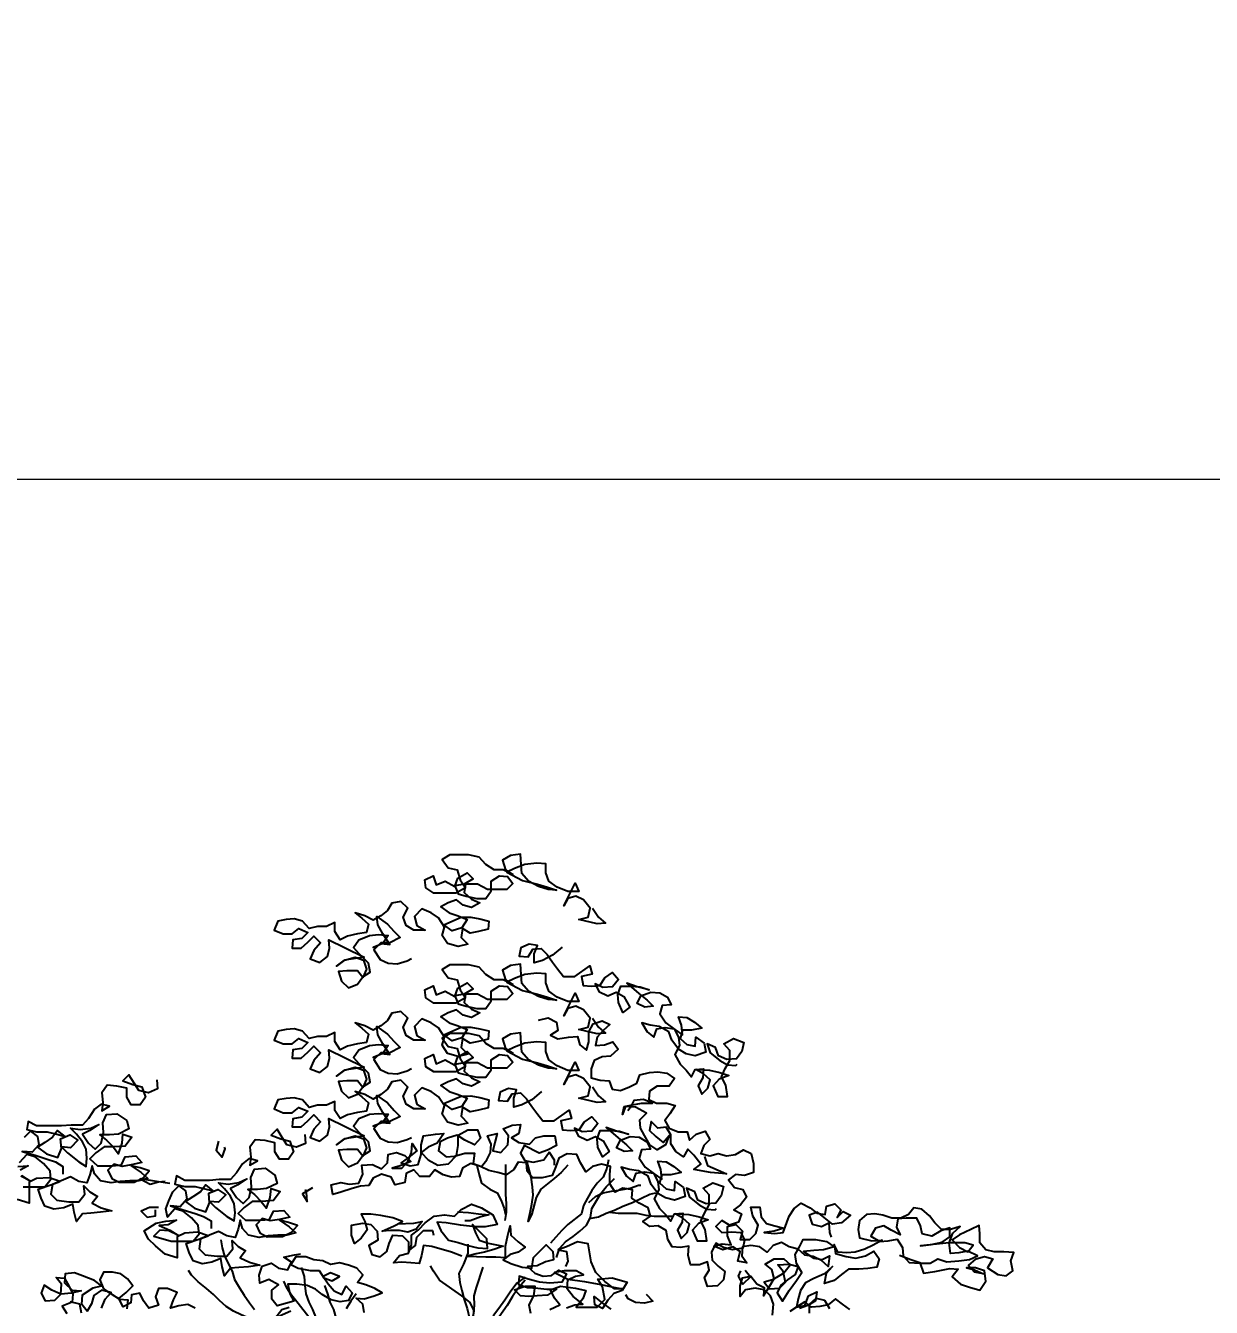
# Model space of a CAD drawing. Header units: millimetres. Extents: x 684983 to 685377, y 990360 to 990509.
# Drawn here: x 685068.477 to 685069.955, y 990445.006 to 990446.603 of the extents above; entities that cross this region are included whole.
import ezdxf

# ---------------------------------------------------------------- set-up
doc = ezdxf.new("R2010")
doc.units = ezdxf.units.MM
doc.header["$PDMODE"] = 35
doc.header["$PDSIZE"] = 0.2
doc.layers.add('dim', color=7, linetype='Continuous')
doc.layers.add('MAHAGONY', color=7, linetype='Continuous')
doc.layers.add('grid', color=8, linetype='Continuous', lineweight=9)
doc.styles.add('DIM', font='ARIALN.TTF', dxfattribs={"width": 0.8, "height": 1})
doc.dimstyles.get("Standard").update_dxf_attribs({"dimtxt": 1, "dimasz": 0.18, "dimexe": 0.18, "dimexo": 0.0625, "dimgap": 0.09, "dimtad": 0, "dimrnd": 0.05, "dimzin": 0, "dimdsep": 46, "dimtxsty": 'DIM', "dimcen": 0.09, "dimse1": 1, "dimse2": 1, "dimsd1": 1, "dimsd2": 1, "dimadec": 0, "dimazin": 0, "dimtfac": 1, "dimtix": 1, "dimtofl": 0, "dimtmove": 2, "dimatfit": 3, "dimfxl": 0, "dimtolj": 1, "dimtzin": 0, "dimarcsym": 0})

# ---------------------------------------------------------------- blocks, each defined once
blk = doc.blocks.new('*D27')
at = {"layer": 'Defpoints', "color": 0, "transparency": 16777216}
for p in [(685056.3962, 990448.8721), (685056.142, 990447.83), (685075.2439, 990443.1706)]:
    blk.add_point(p, dxfattribs=at)
at = {"layer": 'dim', "color": 0, "transparency": 16777216, "insert": (685065.9471, 990446.5424), "char_height": 1, "attachment_point": 5, "rotation": 346.2918, "style": 'DIM'}
blk.add_mtext('\\A1;19.65', dxfattribs=at)
blk = doc.blocks.new('TREE30')
at = {"color": 105, "flags": 128}
for points in [[(0.1895, 3.045), (0.1975, 3.033), (0.2066, 3.025), (0.1956, 3.0239), (0.1715, 3.0299), (0.1835, 3.0329), (0.1865, 3.045), (0.1775, 3.056), (0.1675, 3.061), (0.1565, 3.0579), (0.1515, 3.0479), (0.1665, 3.078), (0.1715, 3.067), (0.1565, 3.0669), (0.1425, 3.0729), (0.1314, 3.0809), (0.1274, 3.0919), (0.1274, 3.104), (0.1154, 3.1049), (0.0994, 3.1029), (0.0854, 3.0979), (0.0754, 3.0929), (0.0964, 3.0819), (0.1164, 3.0769), (0.1295, 3.0729), (0.1415, 3.0689), (0.1305, 3.0699), (0.1174, 3.0739), (0.1044, 3.0809), (0.0954, 3.0909), (0.0944, 3.1029), (0.0934, 3.1169), (0.0804, 3.1149), (0.0694, 3.1089), (0.0734, 3.0959), (0.0834, 3.0899), (0.0704, 3.0959), (0.0584, 3.0959), (0.0474, 3.1029), (0.0383, 3.1129), (0.0243, 3.1159), (-0.0007, 3.1158), (-0.0107, 3.1098), (-0.0027, 3.0988), (0.0093, 3.0958), (0.0133, 3.0828), (0.0204, 3.0718), (0.0074, 3.0648), (-0.0217, 3.0648), (-0.0327, 3.0718), (-0.0337, 3.0828), (-0.0227, 3.0878), (-0.0187, 3.0758), (-0.0067, 3.0808), (0.0063, 3.0738), (0.0103, 3.0848), (0.0223, 3.0918), (0.0304, 3.0838), (0.0184, 3.0768), (0.0063, 3.0748), (0.0104, 3.0638), (0.0214, 3.0608), (0.0354, 3.0578), (0.0474, 3.0578), (0.0544, 3.0679), (0.0544, 3.0809), (0.0654, 3.0879), (0.0764, 3.0869), (0.0834, 3.0779), (0.0754, 3.0699), (0.0494, 3.0699), (0.0364, 3.0768), (0.0204, 3.0768), (0.0184, 3.0658), (0.0284, 3.0568), (0.0394, 3.0518), (0.0284, 3.0458), (0.0174, 3.0488), (0.0084, 3.0558), (-0.0026, 3.0518), (-0.0126, 3.0468), (-0.0016, 3.0388), (0.0104, 3.0348), (0.0224, 3.0298), (0.0154, 3.0188), (0.0024, 3.0148), (-0.0086, 3.0228), (0.0144, 3.0328), (0.0274, 3.0328), (0.0394, 3.0308), (0.0514, 3.0278), (0.0504, 3.0168), (0.0374, 3.0138), (0.0264, 3.0118), (0.0164, 3.0178), (0.0144, 3.0058), (0.0234, 2.9968), (0.0104, 2.9938), (-0.0036, 2.9977), (-0.0106, 3.0087), (-0.0076, 3.0198), (-0.0156, 3.0318), (-0.0256, 3.0388), (-0.0377, 3.0438), (-0.0477, 3.0337), (-0.0446, 3.0217), (-0.0336, 3.0157), (-0.0486, 3.0157), (-0.0587, 3.0217), (-0.0627, 3.0327), (-0.0567, 3.0447), (-0.0657, 3.0537), (-0.0777, 3.0517), (-0.0837, 3.0417), (-0.0927, 3.0347), (-0.1027, 3.0287), (-0.1137, 3.0347), (-0.1267, 3.0387), (-0.1177, 3.0317), (-0.1087, 3.0237), (-0.1117, 3.0127), (-0.1237, 3.0106), (-0.1367, 3.0076), (-0.1467, 3.0026), (-0.1537, 3.0136), (-0.1537, 3.0256), (-0.1648, 3.0206), (-0.1768, 3.0206), (-0.1878, 3.0176), (-0.1968, 3.0276), (-0.2078, 3.0306), (-0.2188, 3.0296), (-0.2298, 3.0276), (-0.2348, 3.0155), (-0.2228, 3.0106), (-0.2108, 3.0106), (-0.2018, 3.0176), (-0.1898, 3.0126), (-0.1978, 3.0046), (-0.2098, 3.0026), (-0.2108, 2.9915), (-0.1988, 2.9916), (-0.1898, 2.9996), (-0.1818, 3.0076), (-0.1727, 2.9986), (-0.1817, 2.9886), (-0.1867, 2.9776), (-0.1737, 2.9726), (-0.1637, 2.9806), (-0.1607, 2.9916), (-0.1617, 3.0026), (-0.1407, 2.9926), (-0.1147, 2.9796), (-0.1287, 2.9776), (-0.1407, 2.9756), (-0.1517, 2.9676), (-0.1407, 2.9756), (-0.1267, 2.9796), (-0.1157, 2.9756), (-0.1117, 2.9636), (-0.1166, 2.9526), (-0.1237, 2.9616), (-0.1377, 2.9616), (-0.1487, 2.9606), (-0.1447, 2.9476), (-0.1357, 2.9386), (-0.1236, 2.9436), (-0.1166, 2.9536), (-0.1066, 2.9596), (-0.1087, 2.9716), (-0.1207, 2.9836), (-0.1287, 2.9926), (-0.1217, 3.0026), (-0.1077, 3.0087), (-0.0957, 3.0097), (-0.0827, 3.0087), (-0.0897, 2.9977), (-0.1027, 2.9926), (-0.0917, 2.9977), (-0.0807, 2.9967), (-0.0897, 3.0107), (-0.0967, 3.0227), (-0.0977, 3.0337), (-0.0837, 3.0237), (-0.0747, 3.0137), (-0.0667, 3.0057), (-0.0807, 2.9987), (-0.0927, 2.9987), (-0.1017, 2.9896), (-0.0936, 2.9766), (-0.0826, 2.9716), (-0.0706, 2.9707), (-0.0576, 2.9747), (-0.0516, 2.9777)], [(0.5985, 2.5829), (0.6135, 2.5769), (0.6255, 2.5729), (0.6305, 2.5589), (0.6455, 2.561), (0.6655, 2.565), (0.6766, 2.564), (0.6686, 2.554), (0.6796, 2.544), (0.6916, 2.54), (0.7056, 2.536), (0.7136, 2.548), (0.7116, 2.562), (0.6996, 2.566), (0.6876, 2.566), (0.6986, 2.563), (0.7106, 2.558), (0.6986, 2.56), (0.6906, 2.569), (0.7006, 2.578), (0.7116, 2.581), (0.7226, 2.578), (0.7156, 2.566), (0.7296, 2.557), (0.7406, 2.555), (0.7496, 2.5621), (0.7466, 2.5751), (0.7506, 2.5861), (0.7376, 2.5871), (0.7246, 2.5871), (0.7136, 2.59), (0.7056, 2.599), (0.7055, 2.6111), (0.7045, 2.6221), (0.6935, 2.617), (0.6785, 2.61), (0.6685, 2.603), (0.6785, 2.593), (0.6895, 2.587), (0.6965, 2.596), (0.6855, 2.599), (0.6645, 2.599), (0.6265, 2.595), (0.6405, 2.597), (0.6555, 2.6), (0.6655, 2.607), (0.6655, 2.619), (0.6535, 2.615), (0.6415, 2.608), (0.6285, 2.611), (0.6265, 2.622), (0.6214, 2.632), (0.6074, 2.632), (0.5964, 2.631), (0.5944, 2.62), (0.5995, 2.61), (0.5874, 2.616), (0.5774, 2.6219), (0.5664, 2.6189), (0.5604, 2.6079), (0.5724, 2.6009), (0.5834, 2.6019), (0.5955, 2.6039), (0.6025, 2.5929), (0.6035, 2.5819), (0.6115, 2.5729), (0.6255, 2.5719), (0.6395, 2.572), (0.6495, 2.578), (0.6615, 2.574), (0.6775, 2.575), (0.6916, 2.577), (0.7026, 2.582), (0.6895, 2.588), (0.6775, 2.586), (0.6665, 2.585), (0.6645, 2.599), (0.6695, 2.612), (0.6795, 2.621), (0.6665, 2.617), (0.6545, 2.617), (0.6455, 2.626), (0.6385, 2.635), (0.6284, 2.644), (0.6174, 2.646), (0.6104, 2.637), (0.6004, 2.632), (0.5884, 2.632), (0.5764, 2.636), (0.5654, 2.6379), (0.5544, 2.6369), (0.5454, 2.6289), (0.5434, 2.6169), (0.5454, 2.6059), (0.5614, 2.6019), (0.5754, 2.6029), (0.5634, 2.5959), (0.5524, 2.5909), (0.5394, 2.5869), (0.5284, 2.5859), (0.5164, 2.5869), (0.5114, 2.5969), (0.5134, 2.5849), (0.5274, 2.5809), (0.5404, 2.5789), (0.5534, 2.5819), (0.5644, 2.5879), (0.5715, 2.5779), (0.5685, 2.5669), (0.5565, 2.5649), (0.5444, 2.5639), (0.5304, 2.5639), (0.5214, 2.5568), (0.5114, 2.5488), (0.4984, 2.5448), (0.5014, 2.5588), (0.5094, 2.5678), (0.4984, 2.5578), (0.4844, 2.5518), (0.4734, 2.5458), (0.4664, 2.5358), (0.4634, 2.5248), (0.4614, 2.5137), (0.4724, 2.5158), (0.4774, 2.5288), (0.4884, 2.5338), (0.4864, 2.5218), (0.4764, 2.5158), (0.4654, 2.5118)], [(0.4294, 2.5027), (0.4304, 2.5177), (0.4264, 2.5287), (0.4184, 2.5367), (0.4064, 2.5387), (0.3933, 2.5367), (0.3863, 2.5277), (0.3863, 2.5417), (0.3893, 2.5527), (0.4003, 2.5547), (0.4083, 2.5447), (0.4184, 2.5397), (0.4174, 2.5287), (0.4244, 2.5397), (0.4314, 2.5518), (0.4283, 2.5638), (0.4193, 2.5708), (0.4313, 2.5778), (0.4443, 2.5778), (0.4534, 2.5698), (0.4444, 2.5588), (0.4294, 2.5498), (0.4184, 2.5467), (0.4254, 2.5377), (0.4384, 2.5387), (0.4464, 2.5468), (0.4434, 2.5608), (0.4363, 2.5698), (0.4514, 2.5708), (0.4634, 2.5678), (0.4594, 2.5568), (0.4494, 2.5498), (0.4404, 2.5428), (0.4354, 2.5327), (0.4424, 2.5217), (0.4514, 2.5358), (0.4614, 2.5488), (0.4684, 2.5598), (0.4614, 2.5718), (0.4594, 2.5838), (0.4654, 2.5938), (0.4703, 2.6038), (0.4864, 2.6038), (0.5014, 2.6009), (0.5114, 2.5939), (0.4974, 2.5898), (0.4844, 2.5888), (0.4704, 2.5878), (0.4844, 2.5788), (0.4954, 2.5768), (0.5054, 2.5818), (0.5034, 2.5678), (0.4944, 2.5758), (0.4834, 2.5808), (0.4724, 2.5828), (0.4634, 2.5908), (0.4513, 2.5938), (0.4413, 2.5998), (0.4303, 2.5958), (0.4223, 2.5868), (0.4123, 2.5938), (0.4003, 2.5958), (0.3893, 2.5938), (0.3883, 2.5817), (0.3953, 2.5727), (0.3833, 2.5747), (0.3863, 2.5877), (0.3763, 2.5937), (0.3633, 2.5897), (0.3513, 2.5947), (0.3623, 2.5977), (0.3743, 2.5967), (0.3693, 2.6087), (0.3692, 2.6208), (0.3803, 2.6238), (0.3893, 2.6148), (0.3863, 2.6038), (0.3993, 2.6038), (0.4073, 2.6118), (0.4103, 2.6228), (0.4033, 2.6348), (0.4002, 2.6468), (0.4123, 2.6468), (0.4143, 2.6338), (0.4213, 2.6248), (0.4323, 2.6218), (0.4443, 2.6188), (0.4313, 2.6148), (0.4183, 2.6128), (0.4323, 2.6118), (0.4433, 2.6128), (0.4513, 2.6348), (0.4583, 2.6449), (0.4673, 2.6519), (0.4793, 2.6459), (0.4883, 2.6389), (0.4993, 2.6369), (0.5013, 2.6479), (0.5123, 2.6509), (0.5204, 2.6429), (0.5154, 2.6329), (0.5234, 2.6409), (0.5334, 2.6359), (0.5214, 2.6259), (0.5094, 2.6239), (0.4893, 2.6399), (0.4783, 2.6359), (0.4823, 2.6239), (0.4944, 2.6209), (0.5044, 2.6259), (0.5054, 2.6129), (0.5074, 2.6069)], [(-0.5068, 2.521), (-0.4938, 2.518), (-0.4918, 2.506)], [(-0.3397, 2.5122), (-0.3497, 2.5172), (-0.3617, 2.5152), (-0.3727, 2.5121), (-0.3687, 2.5232), (-0.3637, 2.5332), (-0.3767, 2.5382), (-0.3887, 2.5382), (-0.3927, 2.5271), (-0.3887, 2.5161), (-0.4017, 2.5121), (-0.4087, 2.5221), (-0.4137, 2.5321), (-0.4247, 2.5301), (-0.4257, 2.5191), (-0.4357, 2.5141), (-0.4417, 2.5251), (-0.4317, 2.5331), (-0.4227, 2.5421), (-0.4298, 2.5511), (-0.4388, 2.5581), (-0.4498, 2.5601), (-0.4618, 2.5601), (-0.4668, 2.5501), (-0.4618, 2.5381), (-0.4518, 2.5311), (-0.4407, 2.5241), (-0.4297, 2.5231), (-0.4307, 2.5111)], [(-0.4648, 2.5121), (-0.4598, 2.5241), (-0.4518, 2.5331), (-0.4648, 2.5361), (-0.4748, 2.5291), (-0.4778, 2.5181), (-0.4838, 2.508), (-0.4908, 2.517), (-0.4898, 2.5301), (-0.4758, 2.5391), (-0.4648, 2.5421), (-0.4738, 2.5491), (-0.4898, 2.5551), (-0.5008, 2.5591), (-0.5128, 2.5581), (-0.5138, 2.546), (-0.5038, 2.536), (-0.4918, 2.5351), (-0.5048, 2.532), (-0.5188, 2.531), (-0.5308, 2.536), (-0.5409, 2.543), (-0.5448, 2.532), (-0.5398, 2.522), (-0.5268, 2.523), (-0.5188, 2.531), (-0.5178, 2.544), (-0.5248, 2.553), (-0.5138, 2.5521), (-0.5078, 2.541), (-0.5028, 2.531), (-0.5038, 2.52), (-0.5168, 2.515), (-0.5108, 2.505)]]:
    blk.add_lwpolyline(points, dxfattribs=at)
at = {"color": 3, "flags": 128}
for points in [[(0.149, 2.9931), (0.136, 2.9821), (0.123, 2.9751), (0.112, 2.9721), (0.112, 2.9841), (0.116, 2.9951), (0.1049, 2.9971), (0.0939, 2.9921), (0.092, 2.9811), (0.104, 2.9801), (0.11, 2.9901), (0.121, 2.9911), (0.129, 2.9831), (0.136, 2.9731), (0.143, 2.9641), (0.151, 2.9541), (0.166, 2.9541), (0.186, 2.9681), (0.1891, 2.9571), (0.175, 2.9541), (0.1771, 2.9421), (0.1881, 2.9411), (0.1991, 2.9421), (0.2061, 2.9521), (0.2161, 2.9591), (0.2241, 2.9501), (0.2161, 2.9401), (0.2031, 2.9391), (0.1931, 2.9441), (0.1981, 2.9341), (0.2101, 2.9281), (0.2211, 2.9331), (0.2311, 2.9271), (0.2391, 2.9131), (0.2301, 2.9061), (0.2241, 2.9191), (0.2231, 2.9301), (0.2271, 2.9411), (0.2401, 2.9412), (0.2531, 2.9402), (0.2651, 2.9362), (0.2491, 2.9402), (0.2351, 2.9452), (0.2511, 2.9312), (0.2621, 2.9222), (0.2702, 2.9142), (0.2592, 2.9131), (0.2491, 2.9181), (0.2541, 2.9282), (0.2671, 2.9332), (0.2792, 2.9322), (0.2892, 2.9262), (0.2942, 2.9162), (0.2822, 2.9152), (0.2792, 2.9042), (0.2872, 2.8922), (0.2992, 2.8832), (0.3092, 2.8762), (0.3082, 2.8892), (0.3042, 2.9002), (0.3152, 2.8992), (0.3252, 2.8932), (0.3352, 2.8852), (0.3212, 2.8822), (0.3092, 2.8822), (0.3062, 2.8712), (0.3152, 2.8632), (0.3263, 2.8612), (0.3272, 2.8732), (0.3383, 2.8652), (0.3403, 2.8532), (0.3263, 2.8482), (0.3143, 2.8511), (0.3042, 2.8571), (0.2952, 2.8691), (0.2912, 2.8801), (0.2782, 2.8871), (0.2662, 2.8891), (0.2552, 2.8921), (0.2622, 2.8801), (0.2712, 2.8731), (0.2752, 2.8841), (0.2862, 2.8861), (0.2982, 2.8842), (0.3042, 2.8732), (0.3052, 2.8621), (0.2992, 2.8501), (0.3063, 2.8371), (0.3143, 2.8291), (0.3213, 2.8201), (0.3263, 2.8301), (0.3373, 2.8311), (0.3363, 2.8191), (0.3303, 2.8081), (0.3353, 2.7971), (0.3433, 2.8051), (0.3463, 2.8161), (0.3373, 2.8241), (0.3273, 2.8301), (0.3453, 2.8292), (0.3593, 2.8262), (0.3713, 2.8222), (0.3583, 2.8172), (0.3503, 2.8081), (0.3563, 2.7941), (0.3694, 2.7941), (0.3673, 2.8092), (0.3613, 2.8202), (0.3663, 2.8312), (0.3723, 2.8422), (0.3723, 2.8552), (0.3643, 2.8642), (0.3773, 2.8712), (0.3913, 2.8662), (0.3883, 2.8542), (0.3813, 2.8442), (0.3683, 2.8432), (0.3573, 2.8482), (0.3533, 2.8592), (0.3423, 2.8642), (0.3463, 2.8522), (0.3593, 2.8422), (0.3693, 2.8362), (0.3803, 2.8352), (0.3823, 2.8372)], [(0.1895, 2.8985), (0.1975, 2.8865), (0.2066, 2.8785), (0.1956, 2.8775), (0.1715, 2.8834), (0.1835, 2.8865), (0.1865, 2.8985), (0.1775, 2.9095), (0.1675, 2.9145), (0.1565, 2.9114), (0.1515, 2.9014), (0.1665, 2.9315), (0.1715, 2.9205), (0.1565, 2.9205), (0.1425, 2.9264), (0.1314, 2.9344), (0.1274, 2.9455), (0.1274, 2.9575), (0.1154, 2.9585), (0.0994, 2.9564), (0.0854, 2.9514), (0.0754, 2.9464), (0.0964, 2.9354), (0.1164, 2.9304), (0.1295, 2.9264), (0.1415, 2.9224), (0.1305, 2.9234), (0.1174, 2.9274), (0.1044, 2.9344), (0.0954, 2.9444), (0.0944, 2.9564), (0.0934, 2.9704), (0.0804, 2.9684), (0.0694, 2.9624), (0.0734, 2.9494), (0.0834, 2.9434), (0.0704, 2.9494), (0.0584, 2.9494), (0.0474, 2.9564), (0.0383, 2.9664), (0.0243, 2.9694), (-0.0007, 2.9694), (-0.0107, 2.9633), (-0.0027, 2.9523), (0.0093, 2.9493), (0.0133, 2.9363), (0.0204, 2.9253), (0.0074, 2.9183), (-0.0217, 2.9183), (-0.0327, 2.9253), (-0.0337, 2.9363), (-0.0227, 2.9413), (-0.0187, 2.9293), (-0.0067, 2.9343), (0.0063, 2.9273), (0.0103, 2.9383), (0.0223, 2.9454), (0.0304, 2.9374), (0.0184, 2.9303), (0.0063, 2.9283), (0.0104, 2.9173), (0.0214, 2.9143), (0.0354, 2.9113), (0.0474, 2.9113), (0.0544, 2.9214), (0.0544, 2.9344), (0.0654, 2.9414), (0.0764, 2.9404), (0.0834, 2.9314), (0.0754, 2.9234), (0.0494, 2.9234), (0.0364, 2.9304), (0.0204, 2.9303), (0.0184, 2.9193), (0.0284, 2.9103), (0.0394, 2.9053), (0.0284, 2.8993), (0.0174, 2.9023), (0.0084, 2.9093), (-0.0026, 2.9053), (-0.0126, 2.9003), (-0.0016, 2.8923), (0.0104, 2.8883), (0.0224, 2.8833), (0.0154, 2.8723), (0.0024, 2.8683), (-0.0086, 2.8763), (0.0144, 2.8863), (0.0274, 2.8863), (0.0394, 2.8843), (0.0514, 2.8813), (0.0504, 2.8703), (0.0374, 2.8673), (0.0264, 2.8653), (0.0164, 2.8713), (0.0144, 2.8593), (0.0234, 2.8503), (0.0104, 2.8473), (-0.0036, 2.8513), (-0.0106, 2.8623), (-0.0076, 2.8733), (-0.0156, 2.8853), (-0.0256, 2.8923), (-0.0377, 2.8973), (-0.0477, 2.8872), (-0.0446, 2.8752), (-0.0336, 2.8692), (-0.0486, 2.8692), (-0.0587, 2.8752), (-0.0627, 2.8862), (-0.0567, 2.8982), (-0.0657, 2.9072), (-0.0777, 2.9052), (-0.0837, 2.8952), (-0.0927, 2.8882), (-0.1027, 2.8822), (-0.1137, 2.8882), (-0.1267, 2.8922), (-0.1177, 2.8852), (-0.1087, 2.8772), (-0.1117, 2.8662), (-0.1237, 2.8642), (-0.1367, 2.8611), (-0.1467, 2.8561), (-0.1537, 2.8671), (-0.1537, 2.8791), (-0.1648, 2.8741), (-0.1768, 2.8741), (-0.1878, 2.8711), (-0.1968, 2.8811), (-0.2078, 2.8841), (-0.2188, 2.8831), (-0.2298, 2.8811), (-0.2348, 2.8691), (-0.2228, 2.8641), (-0.2108, 2.8641), (-0.2018, 2.8711), (-0.1898, 2.8661), (-0.1978, 2.8581), (-0.2098, 2.8561), (-0.2108, 2.8451), (-0.1988, 2.8451), (-0.1898, 2.8531), (-0.1818, 2.8611), (-0.1727, 2.8521), (-0.1817, 2.8421), (-0.1867, 2.8311), (-0.1737, 2.8261), (-0.1637, 2.8341), (-0.1607, 2.8451), (-0.1617, 2.8561), (-0.1407, 2.8461), (-0.1147, 2.8331), (-0.1287, 2.8311), (-0.1407, 2.8291), (-0.1517, 2.8211), (-0.1407, 2.8291), (-0.1267, 2.8331), (-0.1157, 2.8291), (-0.1117, 2.8171), (-0.1166, 2.8061), (-0.1237, 2.8151), (-0.1377, 2.8151), (-0.1487, 2.8141), (-0.1447, 2.8011), (-0.1357, 2.7921), (-0.1236, 2.7971), (-0.1166, 2.8071), (-0.1066, 2.8131), (-0.1087, 2.8251), (-0.1207, 2.8371), (-0.1287, 2.8461), (-0.1217, 2.8561), (-0.1077, 2.8622), (-0.0957, 2.8632), (-0.0827, 2.8622), (-0.0897, 2.8512), (-0.1027, 2.8462), (-0.0917, 2.8512), (-0.0807, 2.8502), (-0.0897, 2.8642), (-0.0967, 2.8762), (-0.0977, 2.8872), (-0.0837, 2.8772), (-0.0747, 2.8672), (-0.0667, 2.8592), (-0.0807, 2.8522), (-0.0927, 2.8522), (-0.1017, 2.8432), (-0.0936, 2.8302), (-0.0826, 2.8252), (-0.0706, 2.8242), (-0.0576, 2.8282), (-0.0516, 2.8312)], [(0.1174, 2.8959), (0.1304, 2.8989), (0.1414, 2.8929), (0.1434, 2.8819), (0.1334, 2.8759), (0.1434, 2.8709), (0.1574, 2.8729), (0.1694, 2.8739), (0.1725, 2.8629), (0.1815, 2.8559), (0.1845, 2.867), (0.1845, 2.88), (0.1905, 2.891), (0.2025, 2.895), (0.2125, 2.89), (0.2035, 2.882), (0.1955, 2.873), (0.1935, 2.862), (0.2055, 2.863), (0.2165, 2.867), (0.2235, 2.857), (0.2135, 2.848), (0.2025, 2.847), (0.1915, 2.8419), (0.1875, 2.8309), (0.1875, 2.8189), (0.1995, 2.8159), (0.2115, 2.8149), (0.2156, 2.8039), (0.2266, 2.8019), (0.2386, 2.807), (0.2486, 2.812), (0.2526, 2.823), (0.2656, 2.826), (0.2766, 2.827), (0.2886, 2.825), (0.2986, 2.818), (0.2916, 2.808), (0.2756, 2.808), (0.2656, 2.801), (0.2646, 2.79), (0.2746, 2.785), (0.2886, 2.785), (0.2996, 2.782), (0.2926, 2.771), (0.2857, 2.762), (0.2917, 2.752), (0.3037, 2.747), (0.3157, 2.747), (0.3187, 2.736), (0.3277, 2.744), (0.3397, 2.748), (0.3457, 2.737), (0.3377, 2.729), (0.3337, 2.718), (0.3457, 2.715), (0.3568, 2.718), (0.3678, 2.715), (0.3798, 2.717), (0.3908, 2.723), (0.4008, 2.718), (0.4038, 2.705), (0.4038, 2.693), (0.3918, 2.689), (0.3798, 2.69), (0.3708, 2.683), (0.3788, 2.673), (0.3898, 2.67), (0.3948, 2.66), (0.3868, 2.65), (0.3778, 2.6429), (0.3879, 2.6379), (0.3839, 2.6269), (0.3719, 2.6229), (0.3618, 2.6289), (0.3538, 2.6209), (0.3619, 2.6129), (0.3749, 2.6139), (0.3869, 2.6129), (0.3919, 2.6029), (0.3899, 2.5919), (0.3759, 2.5899), (0.3639, 2.5929), (0.3539, 2.5989), (0.3479, 2.5869), (0.3489, 2.5759), (0.3569, 2.5679), (0.3659, 2.5609), (0.3639, 2.5499), (0.3559, 2.5418), (0.3429, 2.5408), (0.3389, 2.5528), (0.3449, 2.5628), (0.3429, 2.5739), (0.3319, 2.5698), (0.3199, 2.5698), (0.3168, 2.5828), (0.3178, 2.5948), (0.3068, 2.5928), (0.2958, 2.5938), (0.2898, 2.6038), (0.2878, 2.6158), (0.2768, 2.6218), (0.2658, 2.6208), (0.2567, 2.6278), (0.2668, 2.6348), (0.2637, 2.6458), (0.2517, 2.6518), (0.2417, 2.6588), (0.2427, 2.6698), (0.2297, 2.6718), (0.2197, 2.6668), (0.2127, 2.6778), (0.2127, 2.6898), (0.2136, 2.7008), (0.2016, 2.7038), (0.1896, 2.7008), (0.1806, 2.6938), (0.1736, 2.7058), (0.1686, 2.7168), (0.1556, 2.7178), (0.1446, 2.7118), (0.1406, 2.7008), (0.1356, 2.6888), (0.1226, 2.6857), (0.1096, 2.6857), (0.1026, 2.6947), (0.1015, 2.7057), (0.0905, 2.7067), (0.0845, 2.6967), (0.0745, 2.6897), (0.0635, 2.6927), (0.0515, 2.6957), (0.0405, 2.7007), (0.0275, 2.7047), (0.0165, 2.6987), (0.0125, 2.6876), (0.0015, 2.6866), (-0.0095, 2.6896), (-0.0205, 2.6966), (-0.0275, 2.6876), (-0.0406, 2.6876), (-0.0486, 2.6966), (-0.0586, 2.6916), (-0.0606, 2.6796), (-0.0736, 2.6766), (-0.0786, 2.6866), (-0.0916, 2.6906), (-0.1026, 2.6855), (-0.1086, 2.6755), (-0.1196, 2.6745), (-0.1306, 2.6715), (-0.1456, 2.6665), (-0.1566, 2.6635), (-0.1586, 2.6765), (-0.1456, 2.6795), (-0.1346, 2.6775), (-0.1216, 2.6785), (-0.1166, 2.6905), (-0.1176, 2.7025), (-0.1036, 2.7036), (-0.0916, 2.6976), (-0.0836, 2.7056), (-0.0826, 2.7166), (-0.0716, 2.7196), (-0.0606, 2.7156), (-0.0526, 2.7076), (-0.0666, 2.7016), (-0.0776, 2.6986), (-0.0646, 2.6986), (-0.0566, 2.7076), (-0.0516, 2.7196), (-0.0506, 2.7316), (-0.0446, 2.7216), (-0.0556, 2.7126), (-0.0656, 2.7056), (-0.0536, 2.7016), (-0.0426, 2.7036), (-0.0386, 2.7166), (-0.0386, 2.7296), (-0.0356, 2.7416), (-0.0196, 2.7437), (-0.0086, 2.7447), (-0.0176, 2.7317), (-0.0296, 2.7266), (-0.0386, 2.7196), (-0.0296, 2.7096), (-0.0166, 2.7026), (-0.0025, 2.7046), (0.0085, 2.7157), (0.0104, 2.7287), (0.0104, 2.7427), (0.0234, 2.7497), (0.0365, 2.7497), (0.0405, 2.7387), (0.0325, 2.7297), (0.0194, 2.7357), (0.0094, 2.7427), (-0.0036, 2.7387), (-0.0136, 2.7337), (-0.0156, 2.7217), (-0.0056, 2.7137), (0.0055, 2.7147), (0.0195, 2.7187), (0.0325, 2.7187), (0.0305, 2.7047), (0.0415, 2.7007), (0.0485, 2.7097), (0.0535, 2.7197), (0.0545, 2.7307), (0.0495, 2.7417), (0.0625, 2.7447), (0.0595, 2.7327), (0.0565, 2.7217), (0.0675, 2.7197), (0.0765, 2.7297), (0.0775, 2.7418), (0.0705, 2.7508), (0.0825, 2.7558), (0.0935, 2.7568), (0.0915, 2.7448), (0.0815, 2.7388), (0.0915, 2.7328), (0.1055, 2.7308), (0.1135, 2.7388), (0.1245, 2.7418), (0.1395, 2.7418), (0.1416, 2.7288), (0.1296, 2.7228), (0.1185, 2.7188), (0.0985, 2.7288), (0.0935, 2.7187), (0.0995, 2.7087), (0.1106, 2.7068), (0.1246, 2.7098), (0.1316, 2.7198), (0.1386, 2.7098), (0.1386, 2.7028)], [(0.1895, 2.8069), (0.1975, 2.7949), (0.2066, 2.7869), (0.1956, 2.7859), (0.1715, 2.7919), (0.1835, 2.7949), (0.1865, 2.8069), (0.1775, 2.8179), (0.1675, 2.8229), (0.1565, 2.8199), (0.1515, 2.8099), (0.1665, 2.8399), (0.1715, 2.8289), (0.1565, 2.8289), (0.1425, 2.8349), (0.1314, 2.8429), (0.1274, 2.8539), (0.1274, 2.8659), (0.1154, 2.8669), (0.0994, 2.8649), (0.0854, 2.8599), (0.0754, 2.8548), (0.0964, 2.8439), (0.1164, 2.8389), (0.1295, 2.8349), (0.1415, 2.8309), (0.1305, 2.8319), (0.1174, 2.8359), (0.1044, 2.8429), (0.0954, 2.8529), (0.0944, 2.8649), (0.0934, 2.8789), (0.0804, 2.8769), (0.0694, 2.8709), (0.0734, 2.8578), (0.0834, 2.8519), (0.0704, 2.8578), (0.0584, 2.8578), (0.0474, 2.8648), (0.0383, 2.8748), (0.0243, 2.8778), (-0.0007, 2.8778), (-0.0107, 2.8718), (-0.0027, 2.8608), (0.0093, 2.8578), (0.0133, 2.8448), (0.0204, 2.8338), (0.0074, 2.8268), (-0.0217, 2.8267), (-0.0327, 2.8337), (-0.0337, 2.8447), (-0.0227, 2.8498), (-0.0187, 2.8377), (-0.0067, 2.8428), (0.0063, 2.8358), (0.0103, 2.8468), (0.0223, 2.8538), (0.0304, 2.8458), (0.0184, 2.8388), (0.0063, 2.8368), (0.0104, 2.8258), (0.0214, 2.8228), (0.0354, 2.8198), (0.0474, 2.8198), (0.0544, 2.8298), (0.0544, 2.8428), (0.0654, 2.8498), (0.0764, 2.8488), (0.0834, 2.8398), (0.0754, 2.8318), (0.0494, 2.8318), (0.0364, 2.8388), (0.0204, 2.8388), (0.0184, 2.8278), (0.0284, 2.8188), (0.0394, 2.8138), (0.0284, 2.8078), (0.0174, 2.8108), (0.0084, 2.8178), (-0.0026, 2.8137), (-0.0126, 2.8087), (-0.0016, 2.8007), (0.0104, 2.7967), (0.0224, 2.7917), (0.0154, 2.7807), (0.0024, 2.7767), (-0.0086, 2.7847), (0.0144, 2.7947), (0.0274, 2.7948), (0.0394, 2.7928), (0.0514, 2.7898), (0.0504, 2.7788), (0.0374, 2.7757), (0.0264, 2.7737), (0.0164, 2.7797), (0.0144, 2.7677), (0.0234, 2.7587), (0.0104, 2.7557), (-0.0036, 2.7597), (-0.0106, 2.7707), (-0.0076, 2.7817), (-0.0156, 2.7937), (-0.0256, 2.8007), (-0.0377, 2.8057), (-0.0477, 2.7957), (-0.0446, 2.7837), (-0.0336, 2.7777), (-0.0486, 2.7777), (-0.0587, 2.7837), (-0.0627, 2.7947), (-0.0567, 2.8067), (-0.0657, 2.8157), (-0.0777, 2.8137), (-0.0837, 2.8037), (-0.0927, 2.7966), (-0.1027, 2.7906), (-0.1137, 2.7966), (-0.1267, 2.8006), (-0.1177, 2.7936), (-0.1087, 2.7856), (-0.1117, 2.7746), (-0.1237, 2.7726), (-0.1367, 2.7696), (-0.1467, 2.7646), (-0.1537, 2.7756), (-0.1537, 2.7876), (-0.1648, 2.7826), (-0.1768, 2.7826), (-0.1878, 2.7795), (-0.1968, 2.7895), (-0.2078, 2.7925), (-0.2188, 2.7915), (-0.2298, 2.7895), (-0.2348, 2.7775), (-0.2228, 2.7725), (-0.2108, 2.7725), (-0.2018, 2.7795), (-0.1898, 2.7745), (-0.1978, 2.7665), (-0.2098, 2.7645), (-0.2108, 2.7535), (-0.1988, 2.7535), (-0.1898, 2.7615), (-0.1818, 2.7695), (-0.1727, 2.7605), (-0.1817, 2.7505), (-0.1867, 2.7395), (-0.1737, 2.7345), (-0.1637, 2.7425), (-0.1607, 2.7535), (-0.1617, 2.7646), (-0.1407, 2.7546), (-0.1147, 2.7416), (-0.1287, 2.7396), (-0.1407, 2.7375), (-0.1517, 2.7295), (-0.1407, 2.7375), (-0.1267, 2.7416), (-0.1157, 2.7376), (-0.1117, 2.7256), (-0.1166, 2.7146), (-0.1237, 2.7236), (-0.1377, 2.7235), (-0.1487, 2.7225), (-0.1447, 2.7095), (-0.1357, 2.7005), (-0.1236, 2.7055), (-0.1166, 2.7156), (-0.1066, 2.7216), (-0.1087, 2.7336), (-0.1207, 2.7456), (-0.1287, 2.7546), (-0.1217, 2.7646), (-0.1077, 2.7706), (-0.0957, 2.7716), (-0.0827, 2.7706), (-0.0897, 2.7596), (-0.1027, 2.7546), (-0.0917, 2.7596), (-0.0807, 2.7586), (-0.0897, 2.7726), (-0.0967, 2.7846), (-0.0977, 2.7956), (-0.0837, 2.7856), (-0.0747, 2.7756), (-0.0667, 2.7676), (-0.0807, 2.7606), (-0.0927, 2.7606), (-0.1017, 2.7516), (-0.0936, 2.7386), (-0.0826, 2.7336), (-0.0706, 2.7326), (-0.0576, 2.7366), (-0.0516, 2.7396)], [(-0.391, 2.8161), (-0.39, 2.8041), (-0.402, 2.799), (-0.415, 2.802), (-0.421, 2.812), (-0.4281, 2.823), (-0.4361, 2.815), (-0.423, 2.81), (-0.411, 2.807), (-0.406, 2.793), (-0.413, 2.783), (-0.425, 2.783), (-0.431, 2.793), (-0.431, 2.805), (-0.4441, 2.808), (-0.4571, 2.809), (-0.4641, 2.799), (-0.463, 2.786), (-0.464, 2.775), (-0.454, 2.781), (-0.465, 2.784), (-0.4741, 2.777), (-0.482, 2.7649), (-0.49, 2.7559), (-0.5051, 2.7559), (-0.5181, 2.7549), (-0.5511, 2.7549), (-0.5621, 2.7609), (-0.5641, 2.7499), (-0.5511, 2.7469), (-0.5371, 2.7469), (-0.5241, 2.7439), (-0.5131, 2.7409), (-0.5231, 2.7489), (-0.5301, 2.7399), (-0.5401, 2.7329), (-0.5501, 2.7268), (-0.5381, 2.7178), (-0.523, 2.7129), (-0.518, 2.7249), (-0.5191, 2.7379), (-0.507, 2.7429), (-0.496, 2.7359), (-0.506, 2.7259), (-0.518, 2.7269), (-0.51, 2.7189), (-0.495, 2.7069), (-0.485, 2.7009), (-0.484, 2.7119), (-0.485, 2.7239), (-0.49, 2.7339), (-0.498, 2.7439), (-0.5061, 2.7519), (-0.493, 2.7499), (-0.479, 2.7519), (-0.468, 2.7569), (-0.48, 2.7489), (-0.49, 2.7439), (-0.482, 2.7319), (-0.473, 2.7239), (-0.465, 2.7319), (-0.462, 2.7459), (-0.463, 2.759), (-0.458, 2.77), (-0.444, 2.771), (-0.431, 2.762), (-0.428, 2.751), (-0.442, 2.744), (-0.454, 2.7429), (-0.467, 2.7429), (-0.458, 2.7359), (-0.449, 2.7269), (-0.442, 2.7179), (-0.437, 2.732), (-0.436, 2.744), (-0.424, 2.74), (-0.433, 2.728), (-0.448, 2.7269), (-0.461, 2.7269), (-0.472, 2.7189), (-0.48, 2.7109), (-0.47, 2.7019), (-0.45, 2.7019), (-0.438, 2.7029), (-0.433, 2.7139), (-0.4189, 2.715), (-0.4109, 2.706), (-0.4249, 2.7029), (-0.4369, 2.7009), (-0.448, 2.7039), (-0.456, 2.6959), (-0.4509, 2.6849), (-0.4409, 2.6799), (-0.4209, 2.6799), (-0.4089, 2.6859), (-0.4009, 2.695), (-0.4129, 2.6989), (-0.4249, 2.7019), (-0.4119, 2.6929), (-0.4029, 2.6849), (-0.4149, 2.6819), (-0.4269, 2.6819), (-0.4399, 2.6809), (-0.4519, 2.6789), (-0.466, 2.6819), (-0.474, 2.6909), (-0.477, 2.7019), (-0.48, 2.6899), (-0.484, 2.6789), (-0.495, 2.6809), (-0.506, 2.6869), (-0.53, 2.6768), (-0.532, 2.6638), (-0.524, 2.6558), (-0.508, 2.6538), (-0.495, 2.6538), (-0.487, 2.6638), (-0.488, 2.6749), (-0.48, 2.6669), (-0.4699, 2.6609), (-0.4769, 2.6518), (-0.4649, 2.6459), (-0.4509, 2.6419), (-0.4659, 2.6398), (-0.4789, 2.6388), (-0.4899, 2.6378), (-0.4979, 2.6278), (-0.5009, 2.6398), (-0.503, 2.6508), (-0.515, 2.6458), (-0.528, 2.6438), (-0.54, 2.6478), (-0.545, 2.6588), (-0.549, 2.6708), (-0.531, 2.6768), (-0.52, 2.6808), (-0.534, 2.6858), (-0.551, 2.6848), (-0.561, 2.6798), (-0.561, 2.6518), (-0.577, 2.6568)], [(-0.5761, 2.7008), (-0.5621, 2.7018), (-0.5731, 2.6958)], [(-0.5711, 2.6888), (-0.56, 2.6818), (-0.5721, 2.6878)], [(-0.569, 2.6738), (-0.54, 2.6738), (-0.532, 2.6838), (-0.533, 2.6948), (-0.542, 2.7048), (-0.5531, 2.7138), (-0.5641, 2.7168), (-0.5741, 2.7058)], [(-0.5671, 2.7398), (-0.5591, 2.7479), (-0.5501, 2.7409), (-0.5481, 2.7299), (-0.5571, 2.7198), (-0.5701, 2.7208), (-0.5531, 2.7158), (-0.537, 2.7108), (-0.526, 2.7069), (-0.516, 2.7009), (-0.516, 2.6908)], [(0.1215, 2.8008), (0.1085, 2.7898), (0.0955, 2.7828), (0.0845, 2.7798), (0.0845, 2.7918), (0.0884, 2.8028), (0.0774, 2.8048), (0.0664, 2.7998), (0.0644, 2.7888), (0.0764, 2.7878), (0.0824, 2.7978), (0.0935, 2.7988), (0.1015, 2.7908), (0.1085, 2.7808), (0.1155, 2.7718), (0.1235, 2.7618), (0.1385, 2.7618), (0.1585, 2.7759), (0.1615, 2.7648), (0.1475, 2.7618), (0.1495, 2.7498), (0.1606, 2.7488), (0.1716, 2.7498), (0.1786, 2.7599), (0.1886, 2.7669), (0.1966, 2.7579), (0.1886, 2.7479), (0.1756, 2.7468), (0.1656, 2.7518), (0.1706, 2.7418), (0.1826, 2.7358), (0.1936, 2.7409), (0.2036, 2.7349), (0.2116, 2.7209), (0.2026, 2.7138), (0.1966, 2.7268), (0.1956, 2.7379), (0.1996, 2.7489), (0.2126, 2.7489), (0.2256, 2.7479), (0.2376, 2.7439), (0.2216, 2.7479), (0.2076, 2.7529), (0.2236, 2.7389), (0.2346, 2.7299), (0.2427, 2.7219), (0.2316, 2.7209), (0.2216, 2.7259), (0.2266, 2.7359), (0.2396, 2.7409), (0.2516, 2.7399), (0.2617, 2.7339), (0.2667, 2.7239), (0.2547, 2.7229), (0.2517, 2.7119), (0.2597, 2.6999), (0.2717, 2.6909), (0.2817, 2.6839), (0.2807, 2.6969), (0.2767, 2.7079), (0.2877, 2.7069), (0.2977, 2.7009), (0.3077, 2.6929), (0.2937, 2.6899), (0.2817, 2.6899), (0.2787, 2.6789), (0.2877, 2.6709), (0.2987, 2.6689), (0.2997, 2.6809), (0.3108, 2.6729), (0.3128, 2.6609), (0.2988, 2.6559), (0.2867, 2.6589), (0.2767, 2.6649), (0.2677, 2.6769), (0.2637, 2.6879), (0.2507, 2.6949), (0.2387, 2.6969), (0.2277, 2.6999), (0.2347, 2.6879), (0.2437, 2.6809), (0.2477, 2.6919), (0.2587, 2.6939), (0.2707, 2.6919), (0.2767, 2.6809), (0.2777, 2.6699), (0.2717, 2.6579), (0.2788, 2.6449), (0.2868, 2.6369), (0.2938, 2.6279), (0.2988, 2.6379), (0.3098, 2.6389), (0.3088, 2.6269), (0.3028, 2.6159), (0.3078, 2.6048), (0.3158, 2.6129), (0.3188, 2.6239), (0.3098, 2.6319), (0.2998, 2.6379), (0.3178, 2.6369), (0.3318, 2.6339), (0.3438, 2.6299), (0.3308, 2.6249), (0.3228, 2.6159), (0.3288, 2.6019), (0.3418, 2.6019), (0.3398, 2.6169), (0.3338, 2.6279), (0.3388, 2.6389), (0.3448, 2.6499), (0.3448, 2.6629), (0.3368, 2.6719), (0.3498, 2.6789), (0.3638, 2.674), (0.3608, 2.6619), (0.3538, 2.6519), (0.3408, 2.6509), (0.3298, 2.6559), (0.3258, 2.6669), (0.3148, 2.6719), (0.3188, 2.6599), (0.3318, 2.6499), (0.3418, 2.6439), (0.3528, 2.6429), (0.3548, 2.6449)], [(0.3387, 2.714), (0.3428, 2.702), (0.3568, 2.696), (0.3678, 2.691), (0.3468, 2.693), (0.3247, 2.6969), (0.3337, 2.704), (0.3247, 2.716), (0.3167, 2.724), (0.3107, 2.7139), (0.3007, 2.7209), (0.2937, 2.7309), (0.2937, 2.743), (0.2877, 2.753), (0.2767, 2.7519), (0.2676, 2.7609), (0.2656, 2.7489), (0.2737, 2.7409), (0.2837, 2.7329), (0.2917, 2.7419), (0.2867, 2.7299), (0.2757, 2.7229), (0.2657, 2.7299), (0.2586, 2.7419), (0.2536, 2.7519), (0.2526, 2.7629), (0.2616, 2.7719), (0.2466, 2.7799), (0.2336, 2.7809), (0.2296, 2.7699), (0.2316, 2.7809), (0.2426, 2.7829), (0.2546, 2.785), (0.2696, 2.785), (0.2576, 2.79), (0.2446, 2.7889), (0.2396, 2.7789), (0.2366, 2.7749)], [(-0.1937, 2.7435), (-0.1927, 2.7315), (-0.2047, 2.7265), (-0.2177, 2.7295), (-0.2238, 2.7395), (-0.2308, 2.7505), (-0.2388, 2.7425), (-0.2258, 2.7375), (-0.2137, 2.7345), (-0.2087, 2.7205), (-0.2157, 2.7105), (-0.2277, 2.7104), (-0.2338, 2.7204), (-0.2338, 2.7325), (-0.2468, 2.7355), (-0.2598, 2.7364), (-0.2668, 2.7264), (-0.2658, 2.7134), (-0.2668, 2.7024), (-0.2568, 2.7084), (-0.2678, 2.7114), (-0.2768, 2.7044), (-0.2848, 2.6924), (-0.2928, 2.6834), (-0.3078, 2.6834), (-0.3208, 2.6823), (-0.3538, 2.6823), (-0.3648, 2.6883), (-0.3668, 2.6773), (-0.3538, 2.6743), (-0.3398, 2.6743), (-0.3268, 2.6713), (-0.3158, 2.6683), (-0.3258, 2.6763), (-0.3328, 2.6673), (-0.3428, 2.6603), (-0.3528, 2.6543), (-0.3408, 2.6453), (-0.3258, 2.6403), (-0.3208, 2.6523), (-0.3218, 2.6653), (-0.3098, 2.6703), (-0.2988, 2.6633), (-0.3088, 2.6533), (-0.3208, 2.6543), (-0.3128, 2.6463), (-0.2977, 2.6343), (-0.2877, 2.6283), (-0.2867, 2.6393), (-0.2877, 2.6513), (-0.2927, 2.6613), (-0.3008, 2.6713), (-0.3088, 2.6793), (-0.2958, 2.6774), (-0.2818, 2.6794), (-0.2708, 2.6844), (-0.2828, 2.6764), (-0.2928, 2.6714), (-0.2847, 2.6594), (-0.2757, 2.6514), (-0.2677, 2.6594), (-0.2647, 2.6734), (-0.2657, 2.6864), (-0.2608, 2.6974), (-0.2467, 2.6984), (-0.2337, 2.6894), (-0.2307, 2.6784), (-0.2447, 2.6714), (-0.2567, 2.6704), (-0.2697, 2.6704), (-0.2607, 2.6634), (-0.2517, 2.6544), (-0.2447, 2.6454), (-0.2397, 2.6594), (-0.2387, 2.6714), (-0.2267, 2.6674), (-0.2357, 2.6554), (-0.2507, 2.6544), (-0.2637, 2.6544), (-0.2747, 2.6463), (-0.2827, 2.6383), (-0.2727, 2.6293), (-0.2527, 2.6294), (-0.2407, 2.6304), (-0.2357, 2.6414), (-0.2217, 2.6424), (-0.2137, 2.6334), (-0.2277, 2.6304), (-0.2397, 2.6284), (-0.2507, 2.6314), (-0.2587, 2.6233), (-0.2537, 2.6123), (-0.2437, 2.6073), (-0.2236, 2.6074), (-0.2116, 2.6134), (-0.2036, 2.6224), (-0.2157, 2.6264), (-0.2277, 2.6294), (-0.2146, 2.6204), (-0.2056, 2.6124), (-0.2176, 2.6094), (-0.2296, 2.6094), (-0.2427, 2.6083), (-0.2547, 2.6063), (-0.2687, 2.6093), (-0.2767, 2.6183), (-0.2797, 2.6293), (-0.2827, 2.6173), (-0.2867, 2.6063), (-0.2977, 2.6083), (-0.3087, 2.6143), (-0.3327, 2.6043), (-0.3347, 2.5912), (-0.3267, 2.5832), (-0.3107, 2.5813), (-0.2977, 2.5813), (-0.2897, 2.5913), (-0.2907, 2.6023), (-0.2827, 2.5943), (-0.2727, 2.5883), (-0.2797, 2.5793), (-0.2676, 2.5733), (-0.2536, 2.5693), (-0.2686, 2.5673), (-0.2817, 2.5663), (-0.2927, 2.5653), (-0.3007, 2.5552), (-0.3037, 2.5673), (-0.3057, 2.5783), (-0.3177, 2.5732), (-0.3307, 2.5712), (-0.3427, 2.5752), (-0.3477, 2.5862), (-0.3517, 2.5982), (-0.3337, 2.6043), (-0.3227, 2.6083), (-0.3367, 2.6133), (-0.3538, 2.6122), (-0.3638, 2.6072), (-0.3637, 2.5792), (-0.3798, 2.5842), (-0.3928, 2.5952), (-0.4018, 2.6042), (-0.4078, 2.6152), (-0.3918, 2.6252), (-0.3788, 2.6282), (-0.3648, 2.6293), (-0.3758, 2.6232), (-0.3878, 2.6222), (-0.3738, 2.6162), (-0.3628, 2.6092), (-0.3748, 2.6152), (-0.3868, 2.6162), (-0.3948, 2.6082), (-0.3718, 2.6012), (-0.3427, 2.6012), (-0.3347, 2.6113), (-0.3357, 2.6223), (-0.3448, 2.6323), (-0.3558, 2.6413), (-0.3668, 2.6443), (-0.3768, 2.6332), (-0.3788, 2.6443), (-0.3748, 2.6553), (-0.3698, 2.6673), (-0.3618, 2.6753), (-0.3528, 2.6683), (-0.3508, 2.6573), (-0.3598, 2.6473), (-0.3728, 2.6483), (-0.3558, 2.6433), (-0.3398, 2.6383), (-0.3288, 2.6343), (-0.3187, 2.6283), (-0.3187, 2.6183)], [(-0.3888, 2.6462), (-0.4008, 2.6462), (-0.4118, 2.6412), (-0.4038, 2.6332), (-0.3928, 2.6352), (-0.3928, 2.6432)], [(0.0156, 2.5816), (0.0016, 2.5866), (-0.0245, 2.5945), (-0.0355, 2.5955), (-0.0385, 2.5825), (-0.0415, 2.5715), (-0.0525, 2.5725), (-0.0645, 2.5735), (-0.0755, 2.5725), (-0.0675, 2.5825), (-0.0555, 2.5855), (-0.0515, 2.5965), (-0.0515, 2.6095), (-0.0425, 2.6165), (-0.0335, 2.6256), (-0.0215, 2.6346), (-0.0075, 2.6366), (0.0055, 2.6346), (0.0145, 2.6436), (0.0285, 2.6506), (0.0415, 2.6456), (0.0566, 2.6366), (0.0626, 2.6236), (0.0466, 2.6206), (0.0336, 2.6206), (0.0135, 2.6226), (-0.0055, 2.6256), (-0.0175, 2.6266), (-0.0125, 2.6156), (-0.0024, 2.6026), (0.0106, 2.5996), (0.0236, 2.5956), (0.0366, 2.5926), (0.0496, 2.5916), (0.0486, 2.6046), (0.0296, 2.6236), (0.0336, 2.6126), (0.0386, 2.6026), (0.0506, 2.5986), (0.0706, 2.5946), (0.0596, 2.5906), (0.0456, 2.5866), (0.0346, 2.5846), (0.0226, 2.5816), (0.0476, 2.5806), (0.0606, 2.5806), (0.0736, 2.5796), (0.0736, 2.5946), (0.0766, 2.6096), (0.0796, 2.6217), (0.0806, 2.6096), (0.0906, 2.6006), (0.0996, 2.5936), (0.0906, 2.5866), (0.0796, 2.5836), (0.0706, 2.5766), (0.0807, 2.5716), (0.0957, 2.5666), (0.1087, 2.5656), (0.1107, 2.5796), (0.1277, 2.5967), (0.1367, 2.5877), (0.1377, 2.5767), (0.1267, 2.5737), (0.1157, 2.5686), (0.1027, 2.5676), (0.1127, 2.5586), (0.1237, 2.5546), (0.1347, 2.5556), (0.1447, 2.5627), (0.1547, 2.5577), (0.1487, 2.5467), (0.1327, 2.5456), (0.1187, 2.5466), (0.1037, 2.5506), (0.0917, 2.5546), (0.0907, 2.5436), (0.1027, 2.5396), (0.1167, 2.5386), (0.1287, 2.5376), (0.1417, 2.5376), (0.1297, 2.5296), (0.1157, 2.5286), (0.1047, 2.5276), (0.0937, 2.5286), (0.0857, 2.5366), (0.0997, 2.5416), (0.1127, 2.5416), (0.1107, 2.5286), (0.1047, 2.5166), (0.1067, 2.5056)], [(0.1328, 2.5106), (0.1458, 2.5166), (0.1387, 2.5256), (0.1337, 2.5366), (0.1467, 2.5416), (0.1668, 2.5387), (0.1808, 2.5357), (0.1768, 2.5247), (0.1678, 2.5136), (0.1958, 2.5137), (0.2058, 2.5237), (0.2028, 2.5407), (0.1968, 2.5507), (0.2158, 2.5527), (0.2358, 2.5467), (0.2288, 2.5357), (0.2178, 2.5317), (0.2098, 2.5227), (0.2028, 2.5117), (0.1928, 2.5167), (0.1918, 2.5277), (0.2028, 2.5187), (0.2138, 2.5107)], [(0.1548, 2.5126), (0.1658, 2.5166), (0.1768, 2.5177), (0.1638, 2.5276), (0.1557, 2.5377), (0.1567, 2.5497), (0.1667, 2.5547), (0.1777, 2.5567), (0.1677, 2.5617), (0.1517, 2.5617), (0.1387, 2.5597), (0.1567, 2.5507), (0.1788, 2.5477), (0.2008, 2.5437), (0.2198, 2.5397), (0.2308, 2.5377), (0.2188, 2.5377), (0.2058, 2.5477), (0.1938, 2.5597), (0.1877, 2.5737), (0.1837, 2.5977), (0.1697, 2.6007), (0.1547, 2.5937), (0.1437, 2.5897), (0.1547, 2.5877), (0.1567, 2.5747), (0.1537, 2.5677)], [(-0.0705, 2.6245), (-0.0485, 2.6255), (-0.0375, 2.6276), (-0.0455, 2.6175), (-0.0565, 2.6135), (-0.0675, 2.6155), (-0.0795, 2.6155), (-0.0905, 2.6145), (-0.0755, 2.6215), (-0.0635, 2.6275), (-0.0765, 2.6325), (-0.0926, 2.6355), (-0.1056, 2.6375), (-0.1186, 2.6375), (-0.1136, 2.6275), (-0.1106, 2.6165), (-0.1185, 2.6055), (-0.1276, 2.5984), (-0.1316, 2.6094), (-0.1316, 2.6225), (-0.1166, 2.6255), (-0.1056, 2.6235), (-0.0975, 2.6145), (-0.0965, 2.6025), (-0.1085, 2.5955), (-0.1045, 2.5835), (-0.0935, 2.5805), (-0.0845, 2.5875), (-0.0815, 2.5985), (-0.0765, 2.6095), (-0.0635, 2.6085), (-0.0555, 2.6005), (-0.0555, 2.5885), (-0.0465, 2.5955), (-0.0445, 2.6065), (-0.0355, 2.6155), (-0.0235, 2.6156), (-0.0225, 2.6095)], [(0.0095, 2.6406), (0.0245, 2.6396), (0.0376, 2.6376), (0.0516, 2.6366), (0.0406, 2.6336), (0.0266, 2.6286), (0.0195, 2.6286)], [(-0.1145, 2.5064), (-0.1165, 2.5174), (-0.1255, 2.5254), (-0.1145, 2.5244), (-0.1015, 2.5284), (-0.0905, 2.5324), (-0.1005, 2.5384), (-0.1125, 2.5434), (-0.1235, 2.5464), (-0.1165, 2.5564), (-0.1245, 2.5654), (-0.1355, 2.5694), (-0.1475, 2.5724), (-0.1596, 2.5704), (-0.1696, 2.5754), (-0.1816, 2.5764), (-0.1926, 2.5804), (-0.2056, 2.5804), (-0.2126, 2.5703), (-0.2026, 2.5653), (-0.1866, 2.5624), (-0.1746, 2.5624), (-0.1685, 2.5524), (-0.1575, 2.5484), (-0.1475, 2.5544), (-0.1595, 2.5594), (-0.1695, 2.5544), (-0.1625, 2.5444), (-0.1545, 2.5354), (-0.1445, 2.5304), (-0.1385, 2.5414), (-0.1305, 2.5324), (-0.1355, 2.5224), (-0.1465, 2.5204), (-0.1585, 2.5234), (-0.1705, 2.5303), (-0.1795, 2.5373), (-0.1906, 2.5423), (-0.2046, 2.5443), (-0.2166, 2.5443), (-0.2136, 2.5313), (-0.2085, 2.5213), (-0.2306, 2.5153), (-0.2376, 2.5243), (-0.2376, 2.5363), (-0.2286, 2.5433), (-0.2416, 2.5503), (-0.2536, 2.5453), (-0.2546, 2.5563), (-0.2506, 2.5683), (-0.2386, 2.5723), (-0.2286, 2.5653), (-0.2166, 2.5633), (-0.2116, 2.5733), (-0.2216, 2.5803), (-0.2076, 2.5834), (-0.1996, 2.5844)], [(0.4784, 2.5055), (0.4784, 2.5175), (0.4874, 2.5256), (0.4984, 2.5226), (0.5054, 2.5116)], [(0.5325, 2.5106), (0.5225, 2.5176), (0.5134, 2.5246), (0.5034, 2.5166), (0.4924, 2.5145), (0.4814, 2.5135), (0.4724, 2.5205), (0.4624, 2.5145), (0.4524, 2.5075)]]:
    blk.add_lwpolyline(points, dxfattribs=at)
at = {"flags": 128}
for points in [[(-0.3088, 2.7344), (-0.3118, 2.7224), (-0.3038, 2.7134), (-0.2998, 2.7244), (-0.3008, 2.7264)], [(-0.3738, 2.6783), (-0.3888, 2.6803), (-0.4129, 2.6843), (-0.3999, 2.6773), (-0.3888, 2.6803), (-0.3798, 2.6813)], [(-0.1837, 2.6725), (-0.1967, 2.6644), (-0.1907, 2.6544), (-0.1917, 2.6664), (-0.1927, 2.6704)], [(0.3929, 2.5629), (0.3999, 2.5539), (0.3899, 2.5439), (0.3839, 2.5549), (0.3869, 2.5619)], [(0.2608, 2.5307), (0.2699, 2.5217), (0.2589, 2.5187), (0.2468, 2.5197), (0.2368, 2.5247), (0.2338, 2.5297)], [(-0.2125, 2.5083), (-0.2235, 2.5033), (-0.2335, 2.4983), (-0.2246, 2.5103), (-0.2145, 2.5133)]]:
    blk.add_lwpolyline(points, dxfattribs=at)
at = {"color": 15, "flags": 128}
for points in [[(0.0355, 2.7027), (0.0385, 2.6897), (0.0415, 2.6787), (0.0525, 2.6707), (0.0625, 2.6657), (0.0676, 2.6557), (0.0716, 2.6447), (0.0736, 2.6367)], [(0.0735, 2.7037), (0.0736, 2.6637), (0.0746, 2.6517), (0.0746, 2.6397), (0.0726, 2.6287)], [(0.1566, 2.7028), (0.1476, 2.6928), (0.1386, 2.6848), (0.1206, 2.6707), (0.1146, 2.6597), (0.1086, 2.6377), (0.1036, 2.6277), (0.1066, 2.6397), (0.1086, 2.6507), (0.1106, 2.6627), (0.1096, 2.6737), (0.1076, 2.6867), (0.1025, 2.7067)], [(0.2106, 2.7098), (0.2086, 2.6988), (0.2036, 2.6868), (0.1957, 2.6788), (0.1887, 2.6688), (0.1827, 2.6588), (0.1777, 2.6488), (0.1747, 2.6378), (0.1567, 2.6237), (0.1487, 2.6157), (0.1407, 2.6067), (0.1337, 2.5987)], [(0.1417, 2.5797), (0.1457, 2.5917), (0.1537, 2.6007), (0.1637, 2.6077), (0.1727, 2.6147), (0.1817, 2.6227), (0.1867, 2.6328), (0.1887, 2.6448), (0.2007, 2.6648), (0.2077, 2.6738), (0.2187, 2.6848)], [(0.1847, 2.6528), (0.1937, 2.6608), (0.2037, 2.6658), (0.2147, 2.6678), (0.2267, 2.6698), (0.2397, 2.6718), (0.2507, 2.6759), (0.2537, 2.6759)], [(0.1857, 2.6318), (0.1977, 2.6338), (0.2077, 2.6388), (0.2187, 2.6428), (0.2297, 2.6478), (0.2427, 2.6528), (0.2547, 2.6588), (0.2657, 2.6639), (0.2737, 2.6659)], [(0.2127, 2.6398), (0.2237, 2.6388), (0.2487, 2.6388), (0.2607, 2.6358), (0.2718, 2.6348), (0.2968, 2.6349)], [(-0.3057, 2.6033), (-0.3037, 2.5923), (-0.3007, 2.5813), (-0.2907, 2.5613), (-0.2876, 2.5503), (-0.2806, 2.5393), (-0.2746, 2.5293), (-0.2676, 2.5192), (-0.2606, 2.5102)], [(-0.1885, 2.5003), (-0.2025, 2.5183), (-0.2116, 2.5293), (-0.2176, 2.5393), (-0.2216, 2.5483)], [(0.0236, 2.5976), (0.0236, 2.5856), (0.0176, 2.5706), (0.0116, 2.5585), (0.0126, 2.5465), (0.0156, 2.5355), (0.0186, 2.5235), (0.0227, 2.5115), (0.0257, 2.4985), (0.0267, 2.4875), (0.0267, 2.4705)], [(-0.1974, 2.3902), (-0.2044, 2.3992), (-0.2084, 2.4102), (-0.2145, 2.4202), (-0.2215, 2.4302), (-0.2275, 2.4402), (-0.2425, 2.4702), (-0.2505, 2.4822), (-0.2566, 2.4922), (-0.2676, 2.4982), (-0.2786, 2.5032), (-0.2886, 2.5082), (-0.2986, 2.5142), (-0.3076, 2.5222), (-0.3156, 2.5302), (-0.3247, 2.5382), (-0.3357, 2.5472), (-0.3447, 2.5562), (-0.3487, 2.5622)], [(-0.1986, 2.5664), (-0.1946, 2.5543), (-0.1936, 2.5423), (-0.1925, 2.5313), (-0.1885, 2.5203), (-0.1835, 2.5103), (-0.1785, 2.4983), (-0.1725, 2.4763), (-0.1705, 2.4653), (-0.1685, 2.4533), (-0.1654, 2.4413), (-0.1614, 2.4283), (-0.1604, 2.4233)], [(0.0267, 2.4845), (0.0297, 2.4965), (0.0317, 2.5085), (0.0267, 2.5195), (0.0156, 2.5285), (-0.0144, 2.5495), (-0.0224, 2.5615), (-0.0264, 2.5685)], [(0.0436, 2.5666), (0.0346, 2.5395), (0.0316, 2.5285), (0.0317, 2.5155), (0.0307, 2.5025), (0.0297, 2.4915)], [(0.0997, 2.5536), (0.0887, 2.5456), (0.0797, 2.5336), (0.0727, 2.5226), (0.0647, 2.5115), (0.0577, 2.5025), (0.0527, 2.4915), (0.0477, 2.4795), (0.0437, 2.4685), (0.0427, 2.4665)], [(0.0997, 2.5496), (0.0897, 2.5376), (0.0827, 2.5276), (0.0757, 2.5156), (0.0547, 2.4855), (0.0487, 2.4755), (0.0437, 2.4655), (0.0437, 2.4645)], [(-0.1675, 2.5424), (-0.1635, 2.5314), (-0.1605, 2.5203), (-0.1555, 2.5103), (-0.1525, 2.4993), (-0.1535, 2.4863), (-0.1555, 2.4753), (-0.1585, 2.4633), (-0.1594, 2.4523), (-0.1604, 2.4403), (-0.1604, 2.4353)], [(-0.1255, 2.5314), (-0.1325, 2.5214), (-0.1385, 2.5114)]]:
    blk.add_lwpolyline(points, dxfattribs=at)

msp = doc.modelspace()

# ---------------------------------------------------------------- linework, layer by layer
at = {"layer": 'grid'}
msp.add_line((685085.1957, 990446.0381), (684982.7636, 990446.0381), dxfattribs=at)

# ---------------------------------------------------------------- block references
at = {"layer": 'MAHAGONY', "color": 7, "xscale": 0.9355958136093464, "yscale": 0.9355958136093464, "zscale": 0.9355958136093464}
msp.add_blockref('TREE30', (685069.006, 990442.655, 98.101), dxfattribs=at)

# ---------------------------------------------------------------- dimensions: what is measured, and where the dimension line sits
at = {"layer": 'dim'}
dim = msp.add_aligned_dim(p1=(685075.2439, 990443.1706), p2=(685056.142, 990447.83), distance=-1.0727, dimstyle='Standard', dxfattribs=at)
dim.commit()
dim.dimension.update_dxf_attribs({"geometry": '*D27', "text_midpoint": (685065.9471, 990446.5424)})

doc.saveas('drawing.dxf')
